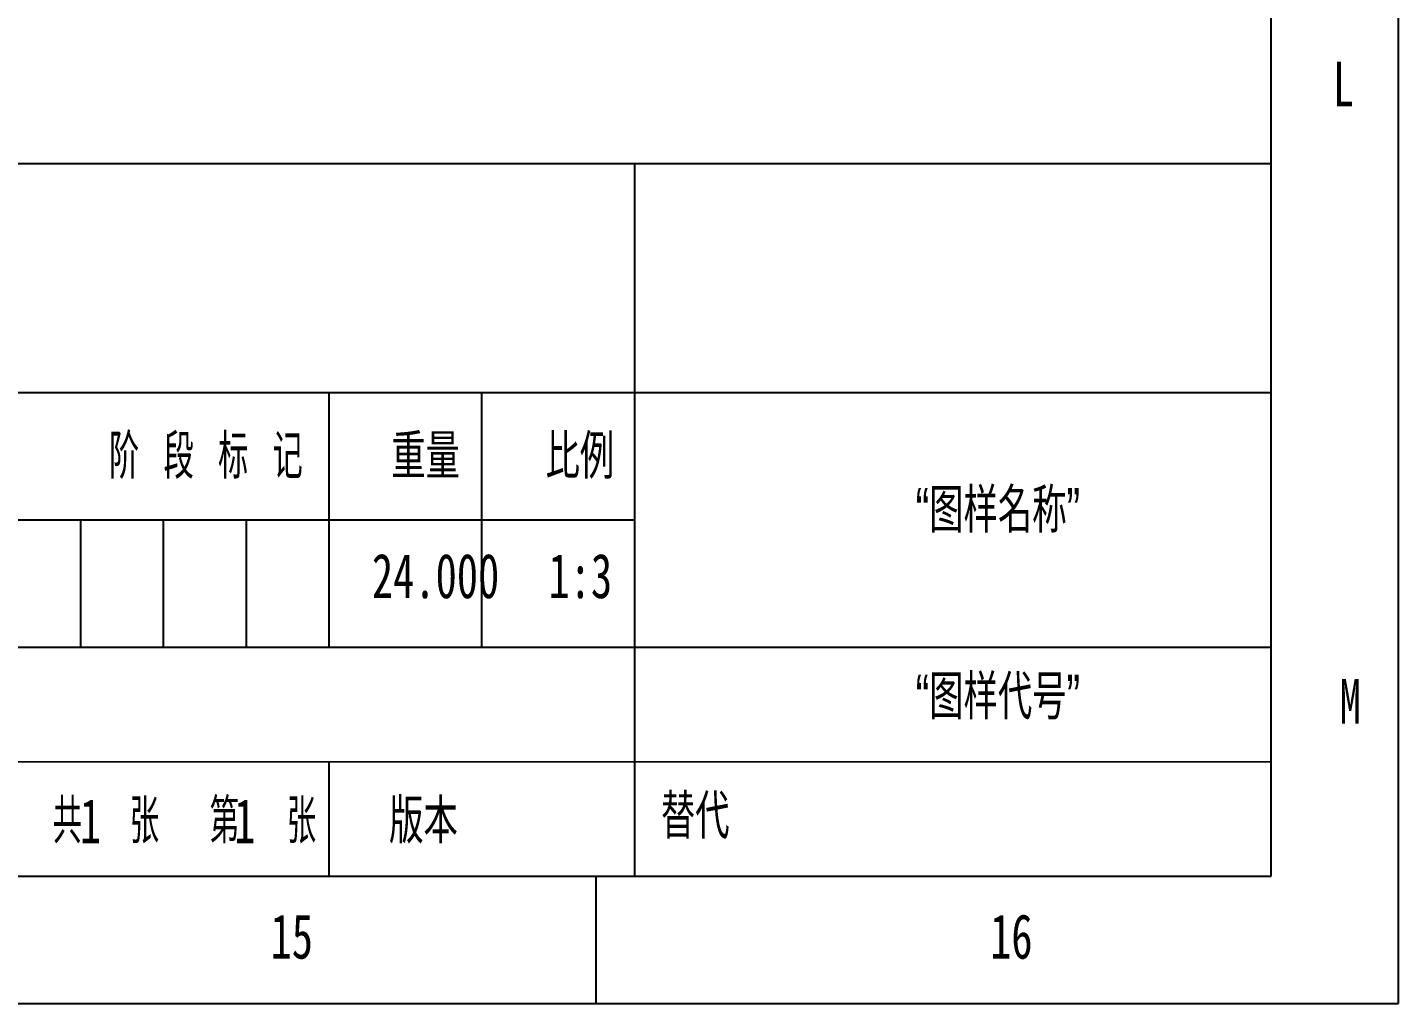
# Model space of a CAD drawing. Header units: millimetres. Extents: x 0 to 841, y 0 to 594.
# Drawn here: x 733.3 to 841, y 0 to 76.7 of the extents above; entities that cross this region are included whole.
import ezdxf

# ---------------------------------------------------------------- set-up
doc = ezdxf.new("R2010")
doc.units = ezdxf.units.MM
for name, color, linetype in [('10', 7, 'Continuous'), ('5', 7, 'Continuous'), ('SLD-0', 7, 'Continuous')]:
    doc.layers.add(name, color=color, linetype=linetype)
doc.styles.add('SLDTEXTSTYLE0', font='TXT', dxfattribs={"width": 0.7, "bigfont": 'bigfont'})
doc.styles.add('SLDTEXTSTYLE2', font='TXT', dxfattribs={"width": 0.614286, "bigfont": 'bigfont'})
doc.styles.add('SLDTEXTSTYLE3', font='TXT', dxfattribs={"width": 0.6, "bigfont": 'bigfont'})
doc.styles.add('SLDTEXTSTYLE4', font='TXT', dxfattribs={"width": 0.7})

msp = doc.modelspace()

# ---------------------------------------------------------------- linework, layer by layer
at = {"layer": '5', "color": 7}
for p, q in [((841, 0), (841, 594)), ((737.5, 38), (737.5, 28)), ((744, 38), (744, 28)), ((750.5, 38), (750.5, 28)), ((0, 0), (841, 0))]:
    msp.add_line(p, q, dxfattribs=at)
at = {"layer": '5', "color": 7, "lineweight": 25}
for p, q in [((831, 10), (831, 584)), ((651, 66), (831, 66)), ((781, 66), (781, 38)), ((731, 48), (831, 48)), ((757, 48), (757, 28)), ((769, 48), (769, 28)), ((651, 38), (781, 38)), ((781, 38), (781, 10)), ((731, 28), (831, 28)), ((731, 19), (831, 19.0283)), ((0, 10), (831, 10))]:
    msp.add_line(p, q, dxfattribs=at)
at = {"layer": '5', "lineweight": 25}
msp.add_line((757, 19.0074), (757, 10), dxfattribs=at)
at = {"layer": '5'}
msp.add_line((778, 0), (778, 10), dxfattribs=at)

# ---------------------------------------------------------------- texts
at = {"layer": '10', "char_height": 3.5}
for s, insert, attachment_point, style in [('L', (836.6806, 73.9927), 2, 'SLDTEXTSTYLE4'), ('“图样名称”', (809.5346, 40.4938), 2, 'SLDTEXTSTYLE0'), ('24.000', (765.3849, 35.3532), 2, 'SLDTEXTSTYLE4'), ('1:3', (776.7494, 35.3532), 2, 'SLDTEXTSTYLE4'), ('“图样代号”', (809.5371, 25.8328), 2, 'SLDTEXTSTYLE0'), ('M', (837.2068, 25.4927), 2, 'SLDTEXTSTYLE4'), ('1', (737.4504, 16.0864), 1, 'SLDTEXTSTYLE4'), ('1', (749.5661, 16.0864), 1, 'SLDTEXTSTYLE4'), ('15', (754.0889, 7.0308), 2, 'SLDTEXTSTYLE4'), ('16', (810.5913, 7.0308), 2, 'SLDTEXTSTYLE4')]:
    msp.add_mtext(s, dxfattribs=dict(at, insert=insert, attachment_point=attachment_point, style=style))
at = {"layer": '10', "color": 7, "char_height": 3.5, "attachment_point": 2}
for s, insert, style in [('阶 段 标 记', (747.3452, 44.7303), 'SLDTEXTSTYLE2'), ('重量', (764.5984, 44.7303), 'SLDTEXTSTYLE0'), ('比例', (776.7156, 44.7303), 'SLDTEXTSTYLE0'), ('共  张', (739.4935, 16.0864), 'SLDTEXTSTYLE3'), ('第  张', (751.8298, 16.0864), 'SLDTEXTSTYLE3'), ('版本', (764.4328, 16.0864), 'SLDTEXTSTYLE0')]:
    msp.add_mtext(s, dxfattribs=dict(at, insert=insert, style=style))
at = {"layer": 'SLD-0', "insert": (783.0726, 16.4502), "char_height": 3.5, "attachment_point": 1, "style": 'SLDTEXTSTYLE0'}
msp.add_mtext('替代', dxfattribs=at)

doc.saveas('drawing.dxf')
